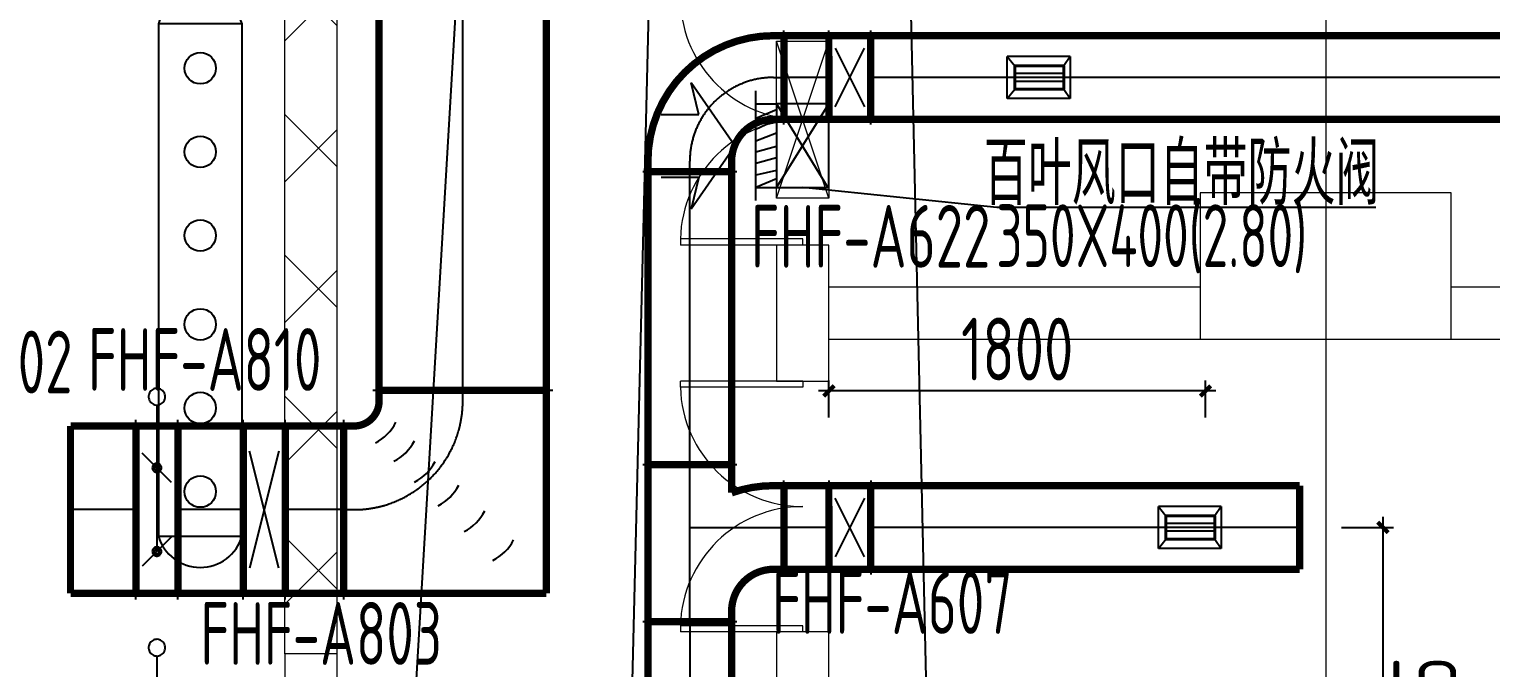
# Model space of a CAD drawing. Extents: x 4 to 13611208, y -605838 to 574722.
# Drawn here: x 13259200 to 13266186, y 208663 to 211717 of the extents above; entities that cross this region are included whole.
import ezdxf

# ---------------------------------------------------------------- set-up
doc = ezdxf.new("R2010")
doc.units = 0
doc.header["$LTSCALE"] = 1000
doc.header["$MEASUREMENT"] = 0
doc.linetypes.add('CENTER2', pattern=[28.575, 19.05, -3.175, 3.175, -3.175])
doc.linetypes.add('DOTE', pattern=[2.42, 2, -0.2, 0.02, -0.2])
doc.layers.add('0标记', color=1, linetype='Continuous', plot=False)
for name, color, linetype in [('DUCT-X-P中心线', 5, 'CENTER2'), ('DUCT-X-P标注', 7, 'Continuous'), ('DUCT-X-P法兰', 2, 'Continuous'), ('DUCT-X-P管', 31, 'Continuous'), ('DUCT-X-P管端线', 2, 'Continuous'), ('DUCT-X-P阀门', 7, 'Continuous'), ('DUCT-X-P风口', 7, 'Continuous'), ('DUCT-X-S中心线', 5, 'CENTER2'), ('DUCT-X-S标注', 7, 'Continuous'), ('DUCT-X-S法兰', 4, 'Continuous'), ('DUCT-X-S管', 3, 'Continuous'), ('DUCT-X-S管端线', 4, 'Continuous'), ('DUCT-X-S阀门', 7, 'Continuous'), ('DUCT-X-S风口', 7, 'Continuous'), ('DUCT-X-YP中心线', 5, 'CENTER2'), ('DUCT-X-YP法兰', 2, 'Continuous'), ('DUCT-X-YP管', 31, 'Continuous'), ('DUCT-X-YP管端线', 2, 'Continuous'), ('DUCT-X-YP阀门', 7, 'Continuous')]:
    doc.layers.add(name, color=color, linetype=linetype)
doc.layers.add('SXT-设备', color=1, linetype='Continuous', lineweight=25)
doc.layers.add('建筑底图', color=8, linetype='Continuous', lineweight=13)
doc.styles.add('67', font='gbenor.shx', dxfattribs={"width": 0.7, "bigfont": 'hztxt.shx'})
doc.styles.add('du', font='gbenor.shx', dxfattribs={"width": 0.8, "bigfont": 'hztxt.shx'})
doc.dimstyles.new('67', dxfattribs={"dimscale": 100, "dimtxt": 3, "dimasz": 0.5, "dimexe": 0.5, "dimexo": 2, "dimgap": 0.5, "dimtad": 2, "dimdec": 0, "dimrnd": 5, "dimzin": 0, "dimdsep": 46, "dimtxsty": 'du', "dimblk": 'ARCHTICK', "dimcen": 0, "dimdle": 0.5, "dimclrd": 256, "dimclre": 256, "dimclrt": 256, "dimazin": 0, "dimtfac": 1, "dimtdec": 0, "dimtix": 1, "dimtmove": 2, "dimatfit": 3, "dimfxl": 100, "dimtolj": 1, "dimtzin": 0, "dimlwd": -1, "dimlwe": -1, "dimarcsym": 0})

# ---------------------------------------------------------------- blocks, each defined once
blk = doc.blocks.new('$DorLib2D$00000002')
for p, q in [((-0.5, 0), (-0.5, 0.4875)), ((-0.475, 0.4875), (-0.5, 0.4875)), ((-0.475, 0), (-0.475, 0.4875)), ((0.475, 0), (0.475, 0.4875)), ((0.475, 0.4875), (0.5, 0.4875)), ((0.5, 0), (0.5, 0.4875)), ((-0.5, 0), (-0.475, 0)), ((0.5, 0), (0.475, 0))]:
    blk.add_line(p, q)
at = {"lineweight": 13}
for centre, start, end in [((-0.4875, 0), 0, 88.53072), ((0.4875, 0), 91.46928, 180)]:
    blk.add_arc(centre, 0.4875, start, end, dxfattribs=at)
blk = doc.blocks.new('_FZH')
blk.add_lwpolyline([(-0.5, -0.5), (0.5, -0.5), (0.5, 0.5), (-0.5, 0.5)], close=True)
blk = doc.blocks.new('_ArchTick')
at = {"color": 0, "linetype": 'ByBlock', "const_width": 0.4}
blk.add_lwpolyline([(-0.5, -0.5), (0.5, 0.5)], dxfattribs=at)
blk = doc.blocks.new('*D205')
at = {"layer": 'DUCT-X-P标注', "transparency": 16777216}
for p, q in [((13264024.9, 211861.4), (13264024.9, 212117)), ((13268024.9, 211886.4), (13268024.9, 212117)), ((13263974.9, 212067), (13268074.9, 212067))]:
    blk.add_line(p, q, dxfattribs=at)
at = {"layer": 'DUCT-X-P标注', "transparency": 16777216, "xscale": 50, "yscale": 50, "zscale": 50, "rotation": 180}
blk.add_blockref('_ArchTick', (13264024.9, 212067), dxfattribs=at)
at = {"layer": 'DUCT-X-P标注', "transparency": 16777216, "xscale": 50, "yscale": 50, "zscale": 50}
blk.add_blockref('_ArchTick', (13268024.9, 212067), dxfattribs=at)
at = {"layer": 'DUCT-X-P标注', "transparency": 16777216, "insert": (13266024.9, 212267), "char_height": 300, "attachment_point": 5, "style": 'du'}
blk.add_mtext('\\A1;4000', dxfattribs=at)
blk = doc.blocks.new('*D206')
at = {"layer": 'DUCT-X-P标注', "transparency": 16777216}
for p, q in [((13263022.4, 209859.5), (13263022.4, 210037.3)), ((13264822.4, 209859.5), (13264822.4, 210037.3)), ((13264872.4, 209987.3), (13262972.4, 209987.3))]:
    blk.add_line(p, q, dxfattribs=at)
at = {"layer": 'DUCT-X-P标注', "transparency": 16777216, "xscale": 50, "yscale": 50, "zscale": 50, "rotation": 180}
blk.add_blockref('_ArchTick', (13263022.4, 209987.3), dxfattribs=at)
at = {"layer": 'DUCT-X-P标注', "transparency": 16777216, "xscale": 50, "yscale": 50, "zscale": 50}
blk.add_blockref('_ArchTick', (13264822.4, 209987.3), dxfattribs=at)
at = {"layer": 'DUCT-X-P标注', "transparency": 16777216, "insert": (13263922.4, 210187.3), "char_height": 300, "attachment_point": 5, "style": 'du'}
blk.add_mtext('\\A1;1800', dxfattribs=at)
blk = doc.blocks.new('*D213')
at = {"layer": 'DUCT-X-P标注', "transparency": 16777216}
for p, q in [((13263022.4, 211861.4), (13263022.4, 212117)), ((13264024.9, 211861.4), (13264024.9, 212117)), ((13264074.9, 212067), (13262972.4, 212067))]:
    blk.add_line(p, q, dxfattribs=at)
at = {"layer": 'DUCT-X-P标注', "transparency": 16777216, "xscale": 50, "yscale": 50, "zscale": 50, "rotation": 180}
blk.add_blockref('_ArchTick', (13263022.4, 212067), dxfattribs=at)
at = {"layer": 'DUCT-X-P标注', "transparency": 16777216, "xscale": 50, "yscale": 50, "zscale": 50}
blk.add_blockref('_ArchTick', (13264024.9, 212067), dxfattribs=at)
at = {"layer": 'DUCT-X-P标注', "transparency": 16777216, "insert": (13263523.6, 212267), "char_height": 300, "attachment_point": 5, "style": 'du'}
blk.add_mtext('\\A1;1000', dxfattribs=at)
blk = doc.blocks.new('*D805')
at = {"layer": 'DUCT-X-P标注', "transparency": 16777216}
for p, q in [((13265670.5, 209384.7), (13265670.5, 207509.5)), ((13265472.4, 209334.7), (13265720.5, 209334.7)), ((13265472.4, 207559.5), (13265720.5, 207559.5))]:
    blk.add_line(p, q, dxfattribs=at)
at = {"layer": 'DUCT-X-P标注', "transparency": 16777216, "xscale": 50, "yscale": 50, "zscale": 50}
for p, rotation in [((13265670.5, 209334.7), 90), ((13265670.5, 207559.5), 270)]:
    blk.add_blockref('_ArchTick', p, dxfattribs=dict(at, rotation=rotation))
at = {"layer": 'DUCT-X-P标注', "transparency": 16777216, "insert": (13265870.5, 208447.1), "char_height": 300, "attachment_point": 5, "rotation": 90, "style": 'du'}
blk.add_mtext('\\A1;1775', dxfattribs=at)
blk = doc.blocks.new('集水器')
for points in [[(90, 200), (0, 200), (0, -200), (515, -200)], [(0, -200), (2450, -200), (2450, 200), (0, 200)]]:
    blk.add_lwpolyline(points)
for centre in [(212.5, 0), (612.5, 0), (1012.5, 0), (1437.5, 0), (1837.5, 0), (2237.5, 0)]:
    blk.add_circle(centre, 75)
for centre, start, end in [((58.3, 0), 106.2602, 253.7398), ((2391.7, 0), 286.2602, 73.7398)]:
    blk.add_arc(centre, 208.3, start, end)
blk = doc.blocks.new('$风口$00000108')
for p, q in [((-250, 135), (-190, 75)), ((-250, -135), (-250, 135)), ((250, 135), (200, 75)), ((250, 135), (250, -135)), ((200, 25), (-190, 25)), ((-250, -135), (-190, -75)), ((200, -25), (-190, -25)), ((200, -75), (250, -135)), ((250, -135), (-250, -135))]:
    blk.add_line(p, q)
at = {"linetype": 'Continuous'}
blk.add_line((250, 135), (-250, 135), dxfattribs=at)
at = {"lineweight": 40}
for p, q in [((-190, 75), (200, 75)), ((-190, -75), (-190, 75)), ((200, 75), (200, -75)), ((-190, -75), (200, -75))]:
    blk.add_line(p, q, dxfattribs=at)
blk = doc.blocks.new('$风口$00000149')
for p, q in [((408, 301.4), (199.6, 0)), ((372.5, 150), (408, 301.4)), ((100, 262), (100, -262)), ((0, -200.2), (0, 200.2)), ((0, 157.8), (100, 200.2)), ((100, 200.2), (0, 200.2)), ((0, 117.6), (100, 140)), ((552.1, 150), (372.5, 150)), ((0, 58.4), (100, 84.8)), ((0, 2.8), (100, 30.6)), ((199.6, 0), (408, -301.4)), ((0, -61.1), (100, -22.8)), ((0, -123.4), (100, -77.8)), ((100, -132.3), (0, -174)), ((100, -200.2), (0, -200.2)), ((552.1, -150), (372.5, -150)), ((372.5, -150), (408, -301.4))]:
    blk.add_line(p, q)

msp = doc.modelspace()

# ---------------------------------------------------------------- hatches: boundary and pattern name
at = {"layer": '建筑底图'}
h = msp.add_hatch(dxfattribs=at)
h.set_pattern_fill('ANSI37', color=8, scale=300, style=0)
h.set_pattern_definition([(45, (0, 0), (-336.759605, 336.759605), []), (135, (0, 0), (-336.759605, -336.759605), [])])
h.paths.add_polyline_path([(13260672.4, 212234.5), (13260422.4, 212234.5), (13260422.4, 208729.5), (13260672.4, 208729.5)])

# ---------------------------------------------------------------- linework, layer by layer
at = {"layer": '0标记'}
for points in [[(13260275.3, 195415.6), (13262812.1, 238538.4)], [(13263991.4, 186314.9), (13262812.1, 238538.4), (13261754.1, 195134.6)]]:
    msp.add_lwpolyline(points, dxfattribs=at)
at = {"layer": 'DUCT-X-P中心线'}
for p, q in [((13263022.2, 211486.4), (13262807.6, 211486.3)), ((13268307.5, 211486.4), (13263222.6, 211486.4)), ((13263022.2, 209334.4), (13262807.7, 209334.3)), ((13265272.4, 209334.7), (13263222.6, 209334.4))]:
    msp.add_line(p, q, dxfattribs=at)
at = {"layer": 'DUCT-X-P标注'}
for p, q in [((13263825.5, 210864.3), (13262897.4, 210959.5)), ((13265637.5, 210864.3), (13263825.5, 210864.3))]:
    msp.add_line(p, q, dxfattribs=at)
at = {"layer": 'DUCT-X-P法兰'}
for p, q in [((13263222.5, 211261.4), (13263222.5, 211711.4)), ((13263022.2, 209559.4), (13263022.3, 209109.4)), ((13263222.4, 209559.4), (13263222.5, 209109.4))]:
    msp.add_line(p, q, dxfattribs=at)
at = {"layer": 'DUCT-X-P法兰', "color": 18, "true_color": 0x000000}
for p in [(13263222.4, 211486.4, 4100), (13263222.6, 211486.4, 4100), (13263022.2, 209334.4, 4100), (13263022.4, 209334.4, 4100), (13263222.4, 209334.4, 4100), (13263222.6, 209334.4, 4100)]:
    msp.add_point(p, dxfattribs=at)
at = {"layer": 'DUCT-X-P管', "const_width": 35}
for points in [[(13263022.1, 211686.4), (13262807.6, 211686.3)], [(13262807.6, 211686.3), (13262807.6, 211286.3)], [(13263022.2, 211286.4), (13263022.1, 211686.4)], [(13268307.5, 211686.4), (13263222.6, 211686.4)], [(13263222.6, 211686.4), (13263222.6, 211286.4)], [(13262807.6, 211286.3), (13263022.2, 211286.4)], [(13263222.6, 211286.4), (13268307.5, 211286.4)], [(13263022.1, 209534.4), (13262807.7, 209534.3)], [(13262807.7, 209534.3), (13262807.7, 209134.3)], [(13263022.2, 209134.4), (13263022.1, 209534.4)], [(13263022.3, 209534.4), (13263222.3, 209534.4)], [(13265272.4, 209534.7), (13263222.5, 209534.4)], [(13263222.5, 209534.4), (13263222.6, 209134.4)], [(13265272.5, 209134.7), (13265272.4, 209534.7)], [(13262807.7, 209134.3), (13263022.2, 209134.4)], [(13263222.4, 209134.4), (13263022.4, 209134.4)], [(13263222.6, 209134.4), (13265272.5, 209134.7)]]:
    msp.add_lwpolyline(points, dxfattribs=at)
at = {"layer": 'DUCT-X-P管端线'}
for p, q in [((13263022.3, 209534.4), (13263022.4, 209134.4)), ((13263222.3, 209534.4), (13263222.4, 209134.4))]:
    msp.add_line(p, q, dxfattribs=at)
at = {"layer": 'DUCT-X-P阀门'}
for p, q in [((13263192.5, 209194.4), (13263052.3, 209474.3)), ((13263192.3, 209474.4), (13263052.4, 209194.4))]:
    msp.add_line(p, q, dxfattribs=at)
at = {"layer": 'DUCT-X-S中心线'}
for p, q in [((13261272.4, 209989.7), (13261272.4, 212034.1)), ((13261272.4, 209939.5), (13261272.4, 209989.5)), ((13259710, 209419.5), (13259397.2, 209419.5)), ((13260223.1, 209419.5), (13259910.4, 209419.5)), ((13260702.2, 209419.5), (13260423.5, 209419.5)), ((13260702.4, 209419.5), (13260752.4, 209419.5))]:
    msp.add_line(p, q, dxfattribs=at)
msp.add_arc((13260752.4, 209939.5), 520, 270, 360, dxfattribs=at)
at = {"layer": 'DUCT-X-S法兰'}
for p, q in [((13261702.4, 209989.6), (13260842.4, 209989.6)), ((13259710.1, 208989.5), (13259710.1, 209849.5)), ((13259910.3, 208989.5), (13259910.3, 209849.5)), ((13260223.2, 208989.5), (13260223.2, 209849.5)), ((13260423.4, 208989.5), (13260423.4, 209849.5)), ((13260702.3, 209849.5), (13260702.3, 208989.5))]:
    msp.add_line(p, q, dxfattribs=at)
at = {"layer": 'DUCT-X-S法兰', "color": 18, "true_color": 0x000000}
for p in [(13261272.4, 209989.7, 4250), (13261272.4, 209989.5, 4250), (13259710, 209419.5, 4250), (13259710.2, 209419.5, 4250), (13259910.2, 209419.5, 4250), (13259910.4, 209419.5, 4250), (13260223.1, 209419.5, 4250), (13260223.3, 209419.5, 4250), (13260423.3, 209419.5, 4250), (13260423.5, 209419.5, 4250), (13260702.2, 209419.5, 4250), (13260702.4, 209419.5, 4250)]:
    msp.add_point(p, dxfattribs=at)
at = {"layer": 'DUCT-X-S管', "const_width": 35}
for points in [[(13260872.4, 212034.1), (13260872.4, 209989.7)], [(13261672.4, 209989.7), (13261672.4, 212034.1)], [(13260872.4, 209989.7), (13261672.4, 209989.7)], [(13260872.4, 209989.5), (13260872.4, 209939.5)], [(13261672.4, 209019.5), (13261672.4, 209989.5)], [(13259710, 209819.5), (13259397.2, 209819.5)], [(13259397.2, 209819.5), (13259397.2, 209019.5)], [(13259710, 209019.5), (13259710, 209819.5)], [(13259710.2, 209819.5), (13259910.2, 209819.5)], [(13260223.1, 209819.5), (13259910.4, 209819.5)], [(13259910.4, 209819.5), (13259910.4, 209019.5)], [(13260223.1, 209019.5), (13260223.1, 209819.5)], [(13260223.3, 209819.5), (13260423.3, 209819.5)], [(13260702.2, 209819.5), (13260423.5, 209819.5)], [(13260423.5, 209819.5), (13260423.5, 209019.5)], [(13260702.2, 209019.5), (13260702.2, 209819.5)], [(13260752.4, 209819.5), (13260702.4, 209819.5)], [(13259397.2, 209019.5), (13259710, 209019.5)], [(13259910.2, 209019.5), (13259710.2, 209019.5)], [(13259910.4, 209019.5), (13260223.1, 209019.5)], [(13260423.3, 209019.5), (13260223.3, 209019.5)], [(13260423.5, 209019.5), (13260702.2, 209019.5)], [(13260702.4, 209019.5), (13261672.4, 209019.5)]]:
    msp.add_lwpolyline(points, dxfattribs=at)
at = {"layer": 'DUCT-X-S管', "extrusion": (0, 0, -1), "const_width": 35}
msp.add_lwpolyline([(-13260872.4, 209939.5, 0.414214), (-13260752.4, 209819.5)], format="xyb", dxfattribs=at)
at = {"layer": 'DUCT-X-S管', "color": 18, "true_color": 0x000000}
for p in [(13261272.4, 209989.5, 4250), (13260702.4, 209419.5, 4250)]:
    msp.add_point(p, dxfattribs=at)
at = {"layer": 'DUCT-X-S管端线'}
for p, q in [((13261672.4, 209989.5), (13260872.4, 209989.5)), ((13259710.2, 209819.5), (13259710.2, 209019.5)), ((13259910.2, 209819.5), (13259910.2, 209019.5)), ((13260223.3, 209819.5), (13260223.3, 209019.5)), ((13260423.3, 209819.5), (13260423.3, 209019.5)), ((13260702.4, 209819.5), (13260702.4, 209019.5))]:
    msp.add_line(p, q, dxfattribs=at)
for centre in [(13260752.4, 209939.5), (13260840.8, 209851.1), (13260939.7, 209752.1), (13261052.9, 209639), (13261176.6, 209515.2), (13261314.5, 209377.4)]:
    msp.add_arc(centre, 225, 297, 333, dxfattribs=at)
at = {"layer": 'DUCT-X-S阀门'}
for p, q in [((13259771, 209967.8), (13259770.3, 209962.3)), ((13259770.3, 209962.3), (13259770.3, 209956.7)), ((13259770.3, 209956.7), (13259771, 209951.2)), ((13259772.6, 209973.2), (13259771, 209967.8)), ((13259771, 209951.2), (13259772.6, 209945.8)), ((13259774.8, 209978.3), (13259772.6, 209973.2)), ((13259772.6, 209945.8), (13259774.8, 209940.7)), ((13259777.8, 209983), (13259774.8, 209978.3)), ((13259774.8, 209940.7), (13259777.8, 209936)), ((13259781.4, 209987.3), (13259777.8, 209983)), ((13259785.5, 209991), (13259781.4, 209987.3)), ((13259790.2, 209994.2), (13259785.5, 209991)), ((13259795.2, 209996.6), (13259790.2, 209994.2)), ((13259800.5, 209998.3), (13259795.2, 209996.6)), ((13259806, 209999.3), (13259800.5, 209998.3)), ((13259811.6, 209999.5), (13259806, 209999.3)), ((13259817.1, 209998.9), (13259811.6, 209999.5)), ((13259822.5, 209997.6), (13259817.1, 209998.9)), ((13259827.7, 209995.5), (13259822.5, 209997.6)), ((13259832.5, 209992.7), (13259827.7, 209995.5)), ((13259836.9, 209989.2), (13259832.5, 209992.7)), ((13259840.8, 209985.2), (13259836.9, 209989.2)), ((13259844.1, 209980.7), (13259840.8, 209985.2)), ((13259840.8, 209933.8), (13259844.1, 209938.3)), ((13259846.7, 209975.8), (13259844.1, 209980.7)), ((13259844.1, 209938.3), (13259846.7, 209943.2)), ((13259848.6, 209970.5), (13259846.7, 209975.8)), ((13259846.7, 209943.2), (13259848.6, 209948.5)), ((13259849.8, 209965.1), (13259848.6, 209970.5)), ((13259848.6, 209948.5), (13259849.8, 209953.9)), ((13259850.2, 209959.5), (13259849.8, 209965.1)), ((13259849.8, 209953.9), (13259850.2, 209959.5)), ((13259777.8, 209936), (13259781.4, 209931.7)), ((13259781.4, 209931.7), (13259785.5, 209928)), ((13259785.5, 209928), (13259790.2, 209924.9)), ((13259790.2, 209924.9), (13259795.2, 209922.4)), ((13259795.2, 209922.4), (13259800.5, 209920.7)), ((13259800.5, 209920.7), (13259806, 209919.7)), ((13259806, 209919.7), (13259811.6, 209919.5)), ((13259810.2, 209919.5), (13259810.2, 209819.5)), ((13259811.6, 209919.5), (13259817.1, 209920.1)), ((13259817.1, 209920.1), (13259822.5, 209921.5)), ((13259822.5, 209921.5), (13259827.7, 209923.6)), ((13259827.7, 209923.6), (13259832.5, 209926.4)), ((13259832.5, 209926.4), (13259836.9, 209929.8)), ((13259836.9, 209929.8), (13259840.8, 209933.8)), ((13259810.2, 209819.5), (13259810.2, 209419.5)), ((13259880.2, 209549.5), (13259740.2, 209689.5)), ((13260393.4, 209139.6), (13260253.2, 209699.4)), ((13260393.3, 209699.5), (13260253.3, 209139.5)), ((13259788.4, 209623.6), (13259788, 209619.5)), ((13259788, 209619.5), (13259788.4, 209615.4)), ((13259789.5, 209627.5), (13259788.4, 209623.6)), ((13259788.4, 209615.4), (13259789.5, 209611.5)), ((13259791.3, 209631.2), (13259789.5, 209627.5)), ((13259789.5, 209611.5), (13259791.3, 209607.8)), ((13259793.8, 209634.4), (13259791.3, 209631.2)), ((13259791.3, 209607.8), (13259793.8, 209604.6)), ((13259796.8, 209637.2), (13259793.8, 209634.4)), ((13259793.8, 209604.6), (13259796.8, 209601.8)), ((13259795.8, 209623.7), (13259795.2, 209620.9)), ((13259795.2, 209620.9), (13259795.2, 209618.1)), ((13259795.2, 209618.1), (13259795.8, 209615.3)), ((13259796.8, 209626.4), (13259795.8, 209623.7)), ((13259795.8, 209615.3), (13259796.8, 209612.6)), ((13259800.3, 209639.3), (13259796.8, 209637.2)), ((13259798.4, 209628.8), (13259796.8, 209626.4)), ((13259796.8, 209612.6), (13259798.4, 209610.2)), ((13259796.8, 209601.8), (13259800.3, 209599.7)), ((13259800.3, 209630.9), (13259798.4, 209628.8)), ((13259798.4, 209610.2), (13259800.3, 209608.2)), ((13259799.9, 209622.5), (13259799.5, 209620.5)), ((13259799.5, 209620.5), (13259799.5, 209618.5)), ((13259799.5, 209618.5), (13259799.9, 209616.5)), ((13259800.6, 209624.4), (13259799.9, 209622.5)), ((13259799.9, 209616.5), (13259800.6, 209614.6)), ((13259804.1, 209640.8), (13259800.3, 209639.3)), ((13259802.7, 209632.5), (13259800.3, 209630.9)), ((13259800.3, 209608.2), (13259802.7, 209606.5)), ((13259800.3, 209599.7), (13259804.1, 209598.2)), ((13259801.7, 209626.1), (13259800.6, 209624.4)), ((13259800.6, 209614.6), (13259801.7, 209612.9)), ((13259803.1, 209627.6), (13259801.7, 209626.1)), ((13259801.7, 209612.9), (13259803.1, 209611.4)), ((13259805.3, 209633.7), (13259802.7, 209632.5)), ((13259802.7, 209606.5), (13259805.3, 209605.3)), ((13259804.8, 209628.8), (13259803.1, 209627.6)), ((13259803.1, 209611.4), (13259804.8, 209610.2)), ((13259808.1, 209641.6), (13259804.1, 209640.8)), ((13259804.1, 209598.2), (13259808.1, 209597.5)), ((13259806.7, 209629.7), (13259804.8, 209628.8)), ((13259804.8, 209610.2), (13259806.7, 209609.4)), ((13259808, 209634.4), (13259805.3, 209633.7)), ((13259805.3, 209605.3), (13259808, 209604.7)), ((13259808.6, 209630.1), (13259806.7, 209629.7)), ((13259806.7, 209609.4), (13259808.6, 209608.9)), ((13259810.9, 209634.5), (13259808, 209634.4)), ((13259808, 209604.7), (13259810.9, 209604.5)), ((13259812.2, 209641.6), (13259808.1, 209641.6)), ((13259808.1, 209597.5), (13259812.2, 209597.5)), ((13259810.7, 209630.2), (13259808.6, 209630.1)), ((13259808.6, 209608.9), (13259810.7, 209608.8)), ((13259810.2, 209619.5), (13259810.2, 209219.5)), ((13259812.7, 209629.9), (13259810.7, 209630.2)), ((13259810.7, 209608.8), (13259812.7, 209609.1)), ((13259813.7, 209634.1), (13259810.9, 209634.5)), ((13259810.9, 209604.5), (13259813.7, 209604.9)), ((13259816.2, 209640.8), (13259812.2, 209641.6)), ((13259812.2, 209597.5), (13259816.2, 209598.2)), ((13259814.6, 209629.3), (13259812.7, 209629.9)), ((13259812.7, 209609.1), (13259814.6, 209609.8)), ((13259816.4, 209633.2), (13259813.7, 209634.1)), ((13259813.7, 209604.9), (13259816.4, 209605.9)), ((13259816.4, 209628.3), (13259814.6, 209629.3)), ((13259814.6, 209609.8), (13259816.4, 209610.8)), ((13259820, 209639.3), (13259816.2, 209640.8)), ((13259816.2, 209598.2), (13259820, 209599.7)), ((13259818.9, 209631.7), (13259816.4, 209633.2)), ((13259817.9, 209626.9), (13259816.4, 209628.3)), ((13259816.4, 209610.8), (13259817.9, 209612.1)), ((13259816.4, 209605.9), (13259818.9, 209607.3)), ((13259819.2, 209625.3), (13259817.9, 209626.9)), ((13259817.9, 209612.1), (13259819.2, 209613.7)), ((13259821, 209629.9), (13259818.9, 209631.7)), ((13259818.9, 209607.3), (13259821, 209609.2)), ((13259820.1, 209623.5), (13259819.2, 209625.3)), ((13259819.2, 209613.7), (13259820.1, 209615.5)), ((13259823.5, 209637.2), (13259820, 209639.3)), ((13259820, 209599.7), (13259823.5, 209601.8)), ((13259820.7, 209621.5), (13259820.1, 209623.5)), ((13259820.1, 209615.5), (13259820.7, 209617.5)), ((13259820.9, 209619.5), (13259820.7, 209621.5)), ((13259820.7, 209617.5), (13259820.9, 209619.5)), ((13259822.8, 209627.6), (13259821, 209629.9)), ((13259821, 209609.2), (13259822.8, 209611.4)), ((13259824.1, 209625.1), (13259822.8, 209627.6)), ((13259822.8, 209611.4), (13259824.1, 209613.9)), ((13259826.5, 209634.4), (13259823.5, 209637.2)), ((13259823.5, 209601.8), (13259826.5, 209604.6)), ((13259824.9, 209622.4), (13259824.1, 209625.1)), ((13259824.1, 209613.9), (13259824.9, 209616.7)), ((13259825.2, 209619.5), (13259824.9, 209622.4)), ((13259824.9, 209616.7), (13259825.2, 209619.5)), ((13259829, 209631.2), (13259826.5, 209634.4)), ((13259826.5, 209604.6), (13259829, 209607.8)), ((13259830.8, 209627.5), (13259829, 209631.2)), ((13259829, 209607.8), (13259830.8, 209611.5)), ((13259831.9, 209623.6), (13259830.8, 209627.5)), ((13259830.8, 209611.5), (13259831.9, 209615.4)), ((13259832.3, 209619.5), (13259831.9, 209623.6)), ((13259831.9, 209615.4), (13259832.3, 209619.5)), ((13259880.2, 209289.5), (13259740.2, 209149.5)), ((13259800.3, 209239.3), (13259796.8, 209237.2)), ((13259804.1, 209240.8), (13259800.3, 209239.3)), ((13259808.1, 209241.6), (13259804.1, 209240.8)), ((13259812.2, 209241.6), (13259808.1, 209241.6)), ((13259816.2, 209240.8), (13259812.2, 209241.6)), ((13259820, 209239.3), (13259816.2, 209240.8)), ((13259823.5, 209237.2), (13259820, 209239.3)), ((13259788.4, 209223.6), (13259788, 209219.5)), ((13259788, 209219.5), (13259788.4, 209215.4)), ((13259789.5, 209227.5), (13259788.4, 209223.6)), ((13259788.4, 209215.4), (13259789.5, 209211.5)), ((13259791.3, 209231.2), (13259789.5, 209227.5)), ((13259789.5, 209211.5), (13259791.3, 209207.8)), ((13259793.8, 209234.4), (13259791.3, 209231.2)), ((13259791.3, 209207.8), (13259793.8, 209204.6)), ((13259796.8, 209237.2), (13259793.8, 209234.4)), ((13259793.8, 209204.6), (13259796.8, 209201.8)), ((13259795.8, 209223.7), (13259795.2, 209220.9)), ((13259795.2, 209220.9), (13259795.2, 209218.1)), ((13259795.2, 209218.1), (13259795.8, 209215.3)), ((13259796.8, 209226.4), (13259795.8, 209223.7)), ((13259795.8, 209215.3), (13259796.8, 209212.6)), ((13259798.4, 209228.8), (13259796.8, 209226.4)), ((13259796.8, 209212.6), (13259798.4, 209210.2)), ((13259796.8, 209201.8), (13259800.3, 209199.7)), ((13259800.3, 209230.9), (13259798.4, 209228.8)), ((13259798.4, 209210.2), (13259800.3, 209208.2)), ((13259799.9, 209222.5), (13259799.5, 209220.5)), ((13259799.5, 209220.5), (13259799.5, 209218.5)), ((13259799.5, 209218.5), (13259799.9, 209216.5)), ((13259800.6, 209224.4), (13259799.9, 209222.5)), ((13259799.9, 209216.5), (13259800.6, 209214.6)), ((13259802.7, 209232.5), (13259800.3, 209230.9)), ((13259800.3, 209208.2), (13259802.7, 209206.5)), ((13259800.3, 209199.7), (13259804.1, 209198.2)), ((13259801.7, 209226.1), (13259800.6, 209224.4)), ((13259800.6, 209214.6), (13259801.7, 209212.9)), ((13259803.1, 209227.6), (13259801.7, 209226.1)), ((13259801.7, 209212.9), (13259803.1, 209211.4)), ((13259805.3, 209233.7), (13259802.7, 209232.5)), ((13259802.7, 209206.5), (13259805.3, 209205.3)), ((13259804.8, 209228.8), (13259803.1, 209227.6)), ((13259803.1, 209211.4), (13259804.8, 209210.2)), ((13259804.1, 209198.2), (13259808.1, 209197.5)), ((13259806.7, 209229.7), (13259804.8, 209228.8)), ((13259804.8, 209210.2), (13259806.7, 209209.4)), ((13259808, 209234.4), (13259805.3, 209233.7)), ((13259805.3, 209205.3), (13259808, 209204.7)), ((13259808.6, 209230.1), (13259806.7, 209229.7)), ((13259806.7, 209209.4), (13259808.6, 209208.9)), ((13259810.9, 209234.5), (13259808, 209234.4)), ((13259808, 209204.7), (13259810.9, 209204.5)), ((13259808.1, 209197.5), (13259812.2, 209197.5)), ((13259810.7, 209230.2), (13259808.6, 209230.1)), ((13259808.6, 209208.9), (13259810.7, 209208.8)), ((13259812.7, 209229.9), (13259810.7, 209230.2)), ((13259810.7, 209208.8), (13259812.7, 209209.1)), ((13259813.7, 209234.1), (13259810.9, 209234.5)), ((13259810.9, 209204.5), (13259813.7, 209204.9)), ((13259812.2, 209197.5), (13259816.2, 209198.2)), ((13259814.6, 209229.3), (13259812.7, 209229.9)), ((13259812.7, 209209.1), (13259814.6, 209209.8)), ((13259816.4, 209233.2), (13259813.7, 209234.1)), ((13259813.7, 209204.9), (13259816.4, 209205.9)), ((13259816.4, 209228.3), (13259814.6, 209229.3)), ((13259814.6, 209209.8), (13259816.4, 209210.8)), ((13259816.2, 209198.2), (13259820, 209199.7)), ((13259818.9, 209231.7), (13259816.4, 209233.2)), ((13259817.9, 209226.9), (13259816.4, 209228.3)), ((13259816.4, 209210.8), (13259817.9, 209212.1)), ((13259816.4, 209205.9), (13259818.9, 209207.3)), ((13259819.2, 209225.3), (13259817.9, 209226.9)), ((13259817.9, 209212.1), (13259819.2, 209213.7)), ((13259821, 209229.9), (13259818.9, 209231.7)), ((13259818.9, 209207.3), (13259821, 209209.2)), ((13259820.1, 209223.5), (13259819.2, 209225.3)), ((13259819.2, 209213.7), (13259820.1, 209215.5)), ((13259820, 209199.7), (13259823.5, 209201.8)), ((13259820.7, 209221.5), (13259820.1, 209223.5)), ((13259820.1, 209215.5), (13259820.7, 209217.5)), ((13259820.9, 209219.5), (13259820.7, 209221.5)), ((13259820.7, 209217.5), (13259820.9, 209219.5)), ((13259822.8, 209227.6), (13259821, 209229.9)), ((13259821, 209209.2), (13259822.8, 209211.4)), ((13259824.1, 209225.1), (13259822.8, 209227.6)), ((13259822.8, 209211.4), (13259824.1, 209213.9)), ((13259826.5, 209234.4), (13259823.5, 209237.2)), ((13259823.5, 209201.8), (13259826.5, 209204.6)), ((13259824.9, 209222.4), (13259824.1, 209225.1)), ((13259824.1, 209213.9), (13259824.9, 209216.7)), ((13259825.2, 209219.5), (13259824.9, 209222.4)), ((13259824.9, 209216.7), (13259825.2, 209219.5)), ((13259829, 209231.2), (13259826.5, 209234.4)), ((13259826.5, 209204.6), (13259829, 209207.8)), ((13259830.8, 209227.5), (13259829, 209231.2)), ((13259829, 209207.8), (13259830.8, 209211.5)), ((13259831.9, 209223.6), (13259830.8, 209227.5)), ((13259830.8, 209211.5), (13259831.9, 209215.4)), ((13259832.3, 209219.5), (13259831.9, 209223.6)), ((13259831.9, 209215.4), (13259832.3, 209219.5)), ((13259771, 208767.8), (13259770.3, 208762.3)), ((13259770.3, 208762.3), (13259770.3, 208756.7)), ((13259770.3, 208756.7), (13259771, 208751.2)), ((13259772.6, 208773.2), (13259771, 208767.8)), ((13259771, 208751.2), (13259772.6, 208745.8)), ((13259774.8, 208778.3), (13259772.6, 208773.2)), ((13259777.8, 208783), (13259774.8, 208778.3)), ((13259781.4, 208787.3), (13259777.8, 208783)), ((13259785.5, 208791), (13259781.4, 208787.3)), ((13259790.2, 208794.2), (13259785.5, 208791)), ((13259795.2, 208796.6), (13259790.2, 208794.2)), ((13259800.5, 208798.3), (13259795.2, 208796.6)), ((13259806, 208799.3), (13259800.5, 208798.3)), ((13259811.6, 208799.5), (13259806, 208799.3)), ((13259817.1, 208798.9), (13259811.6, 208799.5)), ((13259822.5, 208797.6), (13259817.1, 208798.9)), ((13259827.7, 208795.5), (13259822.5, 208797.6)), ((13259832.5, 208792.7), (13259827.7, 208795.5)), ((13259836.9, 208789.2), (13259832.5, 208792.7)), ((13259840.8, 208785.2), (13259836.9, 208789.2)), ((13259844.1, 208780.7), (13259840.8, 208785.2)), ((13259846.7, 208775.8), (13259844.1, 208780.7)), ((13259848.6, 208770.5), (13259846.7, 208775.8)), ((13259849.8, 208765.1), (13259848.6, 208770.5)), ((13259848.6, 208748.5), (13259849.8, 208753.9)), ((13259850.2, 208759.5), (13259849.8, 208765.1)), ((13259849.8, 208753.9), (13259850.2, 208759.5)), ((13259772.6, 208745.8), (13259774.8, 208740.7)), ((13259774.8, 208740.7), (13259777.8, 208736)), ((13259777.8, 208736), (13259781.4, 208731.7)), ((13259781.4, 208731.7), (13259785.5, 208728)), ((13259785.5, 208728), (13259790.2, 208724.9)), ((13259790.2, 208724.9), (13259795.2, 208722.4)), ((13259795.2, 208722.4), (13259800.5, 208720.7)), ((13259800.5, 208720.7), (13259806, 208719.7)), ((13259806, 208719.7), (13259811.6, 208719.5)), ((13259810.2, 208719.5), (13259810.2, 208619.5)), ((13259811.6, 208719.5), (13259817.1, 208720.1)), ((13259817.1, 208720.1), (13259822.5, 208721.5)), ((13259822.5, 208721.5), (13259827.7, 208723.6)), ((13259827.7, 208723.6), (13259832.5, 208726.4)), ((13259832.5, 208726.4), (13259836.9, 208729.8)), ((13259836.9, 208729.8), (13259840.8, 208733.8)), ((13259840.8, 208733.8), (13259844.1, 208738.3)), ((13259844.1, 208738.3), (13259846.7, 208743.2)), ((13259846.7, 208743.2), (13259848.6, 208748.5))]:
    msp.add_line(p, q, dxfattribs=at)
at = {"layer": 'DUCT-X-S风口'}
msp.add_lwpolyline([(13262772.4, 211359.7), (13262772.4, 210959.5), (13263022.4, 210959.5), (13263022.4, 211359.7)], close=True, dxfattribs=at)
for points in [[(13262772.4, 210959.5), (13263022.4, 211359.7)], [(13262772.4, 211359.7), (13263016.6, 210959.5)]]:
    msp.add_lwpolyline(points, dxfattribs=at)
at = {"layer": 'DUCT-X-YP中心线'}
for p, q in [((13262757.4, 211486.3), (13262807.4, 211486.3)), ((13262357.4, 211036.3), (13262357.4, 211086.3)), ((13262357.4, 209634.5), (13262357.4, 211036.1)), ((13262357.4, 209334.2), (13262357.4, 209634.3)), ((13262357.4, 209334.2), (13262807.5, 209334.3)), ((13262357.4, 208884.2), (13262357.4, 209334.2)), ((13262357.4, 208884), (13262357.4, 208494.5))]:
    msp.add_line(p, q, dxfattribs=at)
msp.add_arc((13262757.4, 211086.3), 400, 90.0051, 180, dxfattribs=at)
at = {"layer": 'DUCT-X-YP法兰'}
for p, q in [((13262807.5, 211261.3), (13262807.5, 211711.3)), ((13263022.3, 211261.4), (13263022.3, 211711.4)), ((13262132.4, 211036.2), (13262582.4, 211036.2)), ((13262582.4, 209634.4), (13262132.4, 209634.4)), ((13262582.4, 209634.4), (13262132.4, 209634.4)), ((13262807.6, 209109.3), (13262807.5, 209559.3)), ((13262132.4, 208884.1), (13262582.4, 208884.1))]:
    msp.add_line(p, q, dxfattribs=at)
at = {"layer": 'DUCT-X-YP法兰', "color": 18, "true_color": 0x000000}
for p in [(13262807.4, 211486.3, 4100), (13262807.6, 211486.3, 4100), (13263022.2, 211486.4, 4100), (13263022.4, 211486.4, 4100), (13262357.4, 211036.3, 4100), (13262357.4, 211036.1, 4100), (13262357.4, 209634.5, 4100), (13262357.4, 209634.5, 4100), (13262357.4, 209634.3, 4100), (13262357.4, 209634.3, 4100), (13262807.5, 209334.3, 4100), (13262807.7, 209334.3, 4100), (13262357.4, 208884.2, 4100), (13262357.4, 208884, 4100)]:
    msp.add_point(p, dxfattribs=at)
at = {"layer": 'DUCT-X-YP管', "extrusion": (0, 0, -1), "const_width": 35}
for points in [[(-13262157.4, 211086.3, 0.414187), (-13262757.4, 211686.3)], [(-13262557.4, 211086.3, 0.414187), (-13262757.4, 211286.3)], [(-13262557.4, 208934.3, 0.414166), (-13262757.4, 209134.3)]]:
    msp.add_lwpolyline(points, format="xyb", dxfattribs=at)
at = {"layer": 'DUCT-X-YP管', "const_width": 35}
for points in [[(13262757.4, 211686.3), (13262807.4, 211686.3)], [(13263022.4, 211686.4), (13263222.4, 211686.4)], [(13262807.4, 211286.3), (13262757.4, 211286.3)], [(13263222.4, 211286.4), (13263022.4, 211286.4)], [(13262157.4, 211036.3), (13262157.4, 211086.3)], [(13262557.4, 211086.3), (13262557.4, 211036.3)], [(13262557.4, 211036.1), (13262157.4, 211036.1)], [(13262157.4, 211036.1), (13262157.4, 209634.5)], [(13262557.4, 209634.5), (13262557.4, 211036.1)], [(13262157.4, 209634.5), (13262557.4, 209634.5)], [(13262157.4, 209634.3), (13262157.4, 208934.2)], [(13262557.4, 209500), (13262557.4, 209634.3)], [(13262807.5, 209534.3), (13262757.3, 209534.3)], [(13262757.4, 209134.3), (13262807.5, 209134.3)], [(13262157.4, 208934.2), (13262157.4, 208884.2)], [(13262157.4, 208884.1), (13262157.4, 208494.5)], [(13262557.4, 208884), (13262157.4, 208884.1)], [(13262557.4, 208884.2), (13262557.4, 208934.3)], [(13262557.4, 208494.5), (13262557.4, 208884)]]:
    msp.add_lwpolyline(points, dxfattribs=at)
msp.add_lwpolyline([(13262757.3, 209534.3, 0.085123), (13262557.4, 209500)], format="xyb", dxfattribs=at)
at = {"layer": 'DUCT-X-YP管', "color": 18, "true_color": 0x000000}
for p in [(13262807.4, 211486.3, 4100), (13262357.4, 211036.3, 4100), (13262357.4, 209634.3, 4100), (13262807.5, 209334.3, 4100), (13262357.4, 208884.2, 4100)]:
    msp.add_point(p, dxfattribs=at)
at = {"layer": 'DUCT-X-YP管端线'}
for p, q in [((13262807.4, 211686.3), (13262807.4, 211286.3)), ((13263022.4, 211286.4), (13263022.4, 211686.4)), ((13263222.4, 211286.4), (13263222.4, 211686.4)), ((13262157.4, 211036.3), (13262557.4, 211036.3)), ((13262557.4, 209634.3), (13262157.4, 209634.3)), ((13262807.5, 209134.3), (13262807.5, 209534.3)), ((13262157.4, 208884.2), (13262557.4, 208884.2))]:
    msp.add_line(p, q, dxfattribs=at)
at = {"layer": 'DUCT-X-YP阀门'}
for p, q in [((13263052.3, 211626.3), (13263192.4, 211346.4)), ((13263052.4, 211346.4), (13263192.4, 211626.4))]:
    msp.add_line(p, q, dxfattribs=at)
at = {"layer": '建筑底图', "color": 8, "linetype": 'DOTE'}
for p, q in [((13265397.4, 226059.5), (13265397.4, 202646.5)), ((13265397.4, 212259.5), (13265397.4, 180083))]:
    msp.add_line(p, q, dxfattribs=at)
at = {"layer": '建筑底图', "color": 8}
for p, q in [((13260422.4, 208729.5), (13260422.4, 212234.5)), ((13260672.4, 208729.5), (13260672.4, 212234.5)), ((13263022.4, 210484.5), (13264797.4, 210484.5)), ((13265997.4, 210484.5), (13270447.4, 210484.5)), ((13263022.4, 210234.5), (13264797.4, 210234.5)), ((13265997.4, 210234.5), (13270447.4, 210234.5))]:
    msp.add_line(p, q, dxfattribs=at)
msp.add_lwpolyline([(13263022.4, 210909.5), (13262772.4, 210909.5), (13262772.4, 211659.5), (13263022.4, 211659.5)], close=True, dxfattribs=at)
for points in [[(13262772.4, 210909.5), (13263022.4, 211659.5)], [(13263022.4, 210909.5), (13262772.4, 211659.5)]]:
    msp.add_lwpolyline(points, dxfattribs=at)

# ---------------------------------------------------------------- block references
at = {"layer": 'DUCT-X-P风口', "xscale": 0.6, "yscale": 0.7407407407407408}
for p in [(13264024.9, 211486.4, 3475), (13264747.4, 209334.5, 3500)]:
    msp.add_blockref('$风口$00000108', p, dxfattribs=at)
at = {"layer": 'DUCT-X-S风口', "rotation": 180}
msp.add_blockref('$风口$00000149', (13262772.4, 211159.7, 3500), dxfattribs=at)
at = {"layer": 'SXT-设备', "rotation": 90}
msp.add_blockref('集水器', (13260017.5, 209293.1), dxfattribs=at)
at = {"layer": '建筑底图', "color": 8, "yscale": 1200, "zscale": 1200}
for name, p, xscale, rotation in [('$DorLib2D$00000002', (13262897.4, 211284.5), 1200, 89.99999999905806), ('_FZH', (13265397.4, 210584.5), 700, 270), ('$DorLib2D$00000002', (13262897.4, 209434.5), 1200, 90.00000018511366)]:
    msp.add_blockref(name, p, dxfattribs=dict(at, xscale=xscale, rotation=rotation))
at = {"layer": '建筑底图', "color": 8}
for p, xscale, yscale, zscale in [((13262897.4, 210359.5), 249.9999954849482, 650.0000030815136, 650.0000030815136), ((13262897.4, 208709.5), 250, 250, 250), ((13260547.4, 208604.5), 250, 250, 250)]:
    msp.add_blockref('_FZH', p, dxfattribs=dict(at, xscale=xscale, yscale=yscale, zscale=zscale))

# ---------------------------------------------------------------- texts
at = {"layer": 'DUCT-X-P标注'}
for s, style, width, p in [('百叶风口自带防火阀', 'du', 0.7, (13263763.6, 210877.2)), ('FHF-A622', '67', 0.75, (13262650, 210576.8, -7265)), ('350X400(2.80)', 'du', 0.7, (13263822.6, 210579.5)), ('FHF-A607', '67', 0.75, (13262751.3, 208825.5, 6135))]:
    msp.add_text(s, height=300, dxfattribs=dict(at, style=style, width=width)).set_placement(p)
at = {"layer": 'DUCT-X-S标注', "style": '67', "width": 0.75}
for s, p in [('FHF-A810', (13259480.8, 209987.7, 25070)), ('D-A802', (13258531.6, 209975.5, 29320)), ('FHF-A803', (13260018.3, 208677.6, -2600))]:
    msp.add_text(s, height=300, dxfattribs=at).set_placement(p)

# ---------------------------------------------------------------- dimensions: what is measured, and where the dimension line sits
at = {"layer": 'DUCT-X-P标注'}
for base, p1, p2, picture, middle in [((13263022.3662042, 212066.9571433, 625), (13264024.866204, 211661.3665374, 4100), (13263022.3662042, 211661.3665374, 4725), '*D213', (13263523.6162041, 212266.9571433, 625)), ((13268024.9, 212067, 625), (13264024.9, 211661.4, 4725), (13268024.9, 211686.4, 4100), '*D205', (13266024.9, 212267, 625)), ((13263022.4, 209987.3), (13264822.4, 209659.5, 3500), (13263022.4, 209659.5), '*D206', (13263922.4, 210187.3))]:
    dim = msp.add_linear_dim(base=base, p1=p1, p2=p2, dimstyle='67', dxfattribs=at)
    dim.commit()
    dim.dimension.update_dxf_attribs({"geometry": picture, "text_midpoint": middle})
dim = msp.add_linear_dim(base=(13265670.5, 207559.5), p1=(13265272.4, 209334.7, 4100), p2=(13265272.4, 207559.5), angle=90, dimstyle='67', dxfattribs=at)
dim.commit()
dim.dimension.update_dxf_attribs({"geometry": '*D805', "text_midpoint": (13265870.5, 208447.1)})

doc.saveas('drawing.dxf')
